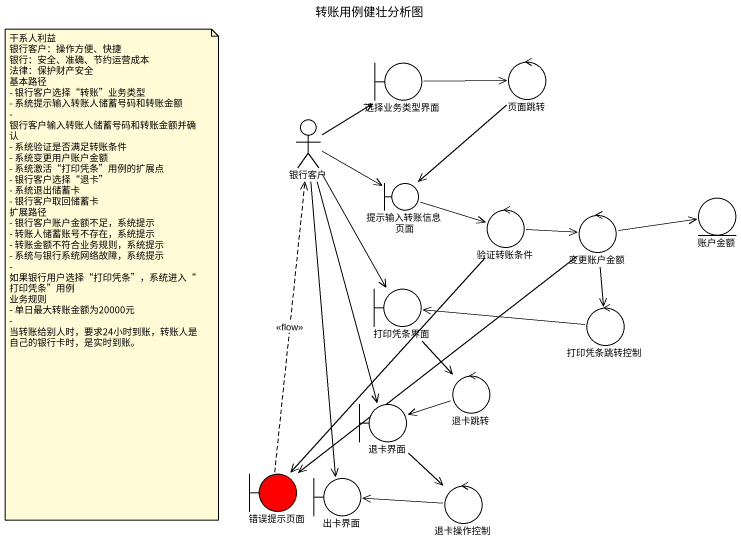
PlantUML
@startuml
title 转账用例健壮分析图
boundary 选择业务类型界面
control 页面跳转
actor 银行客户
boundary 提示输入转账信息页面
control 验证转账条件
control 变更账户金额
entity 账户金额
boundary 打印凭条界面
control 打印凭条跳转控制
control 退卡跳转
boundary 退卡界面
boundary 错误提示页面 #FF0000
boundary 出卡界面
control 退卡操作控制
选择业务类型界面 -right-> 页面跳转
页面跳转 --> 提示输入转账信息页面
银行客户 -up-> 选择业务类型界面
银行客户 -right-> 提示输入转账信息页面
银行客户 --> 打印凭条界面
银行客户 --> 退卡界面
银行客户 --> 出卡界面
提示输入转账信息页面 -right-> 验证转账条件
验证转账条件 -right-> 变更账户金额
验证转账条件 --> 错误提示页面
变更账户金额 -right-> 账户金额
变更账户金额 --> 打印凭条跳转控制
变更账户金额 --> 错误提示页面
打印凭条界面 --> 退卡跳转
打印凭条跳转控制 -left-> 打印凭条界面
退卡跳转 -left-> 退卡界面
退卡界面 --> 退卡操作控制
错误提示页面 .up.> 银行客户 : <<flow>>
退卡操作控制 -left-> 出卡界面
note as N1
  干系人利益
  银行客户：操作方便、快捷
  银行：安全、准确、节约运营成本
  法律：保护财产安全
  基本路径
  - 银行客户选择“转账”业务类型
  - 系统提示输入转账人储蓄号码和转账金额
  - 银行客户输入转账人储蓄号码和转账金额并确认
  - 系统验证是否满足转账条件
  - 系统变更用户账户金额
  - 系统激活“打印凭条”用例的扩展点
  - 银行客户选择“退卡”
  - 系统退出储蓄卡
  - 银行客户取回储蓄卡
  扩展路径
  - 银行客户账户金额不足，系统提示
  - 转账人储蓄账号不存在，系统提示
  - 转账金额不符合业务规则，系统提示
  - 系统与银行系统网络故障，系统提示
  - 如果银行用户选择“打印凭条”，系统进入“打印凭条”用例
  业务规则
  - 单日最大转账金额为20000元
  - 当转账给别人时，要求24小时到账，转账人是自己的银行卡时，是实时到账。
end note
@enduml
